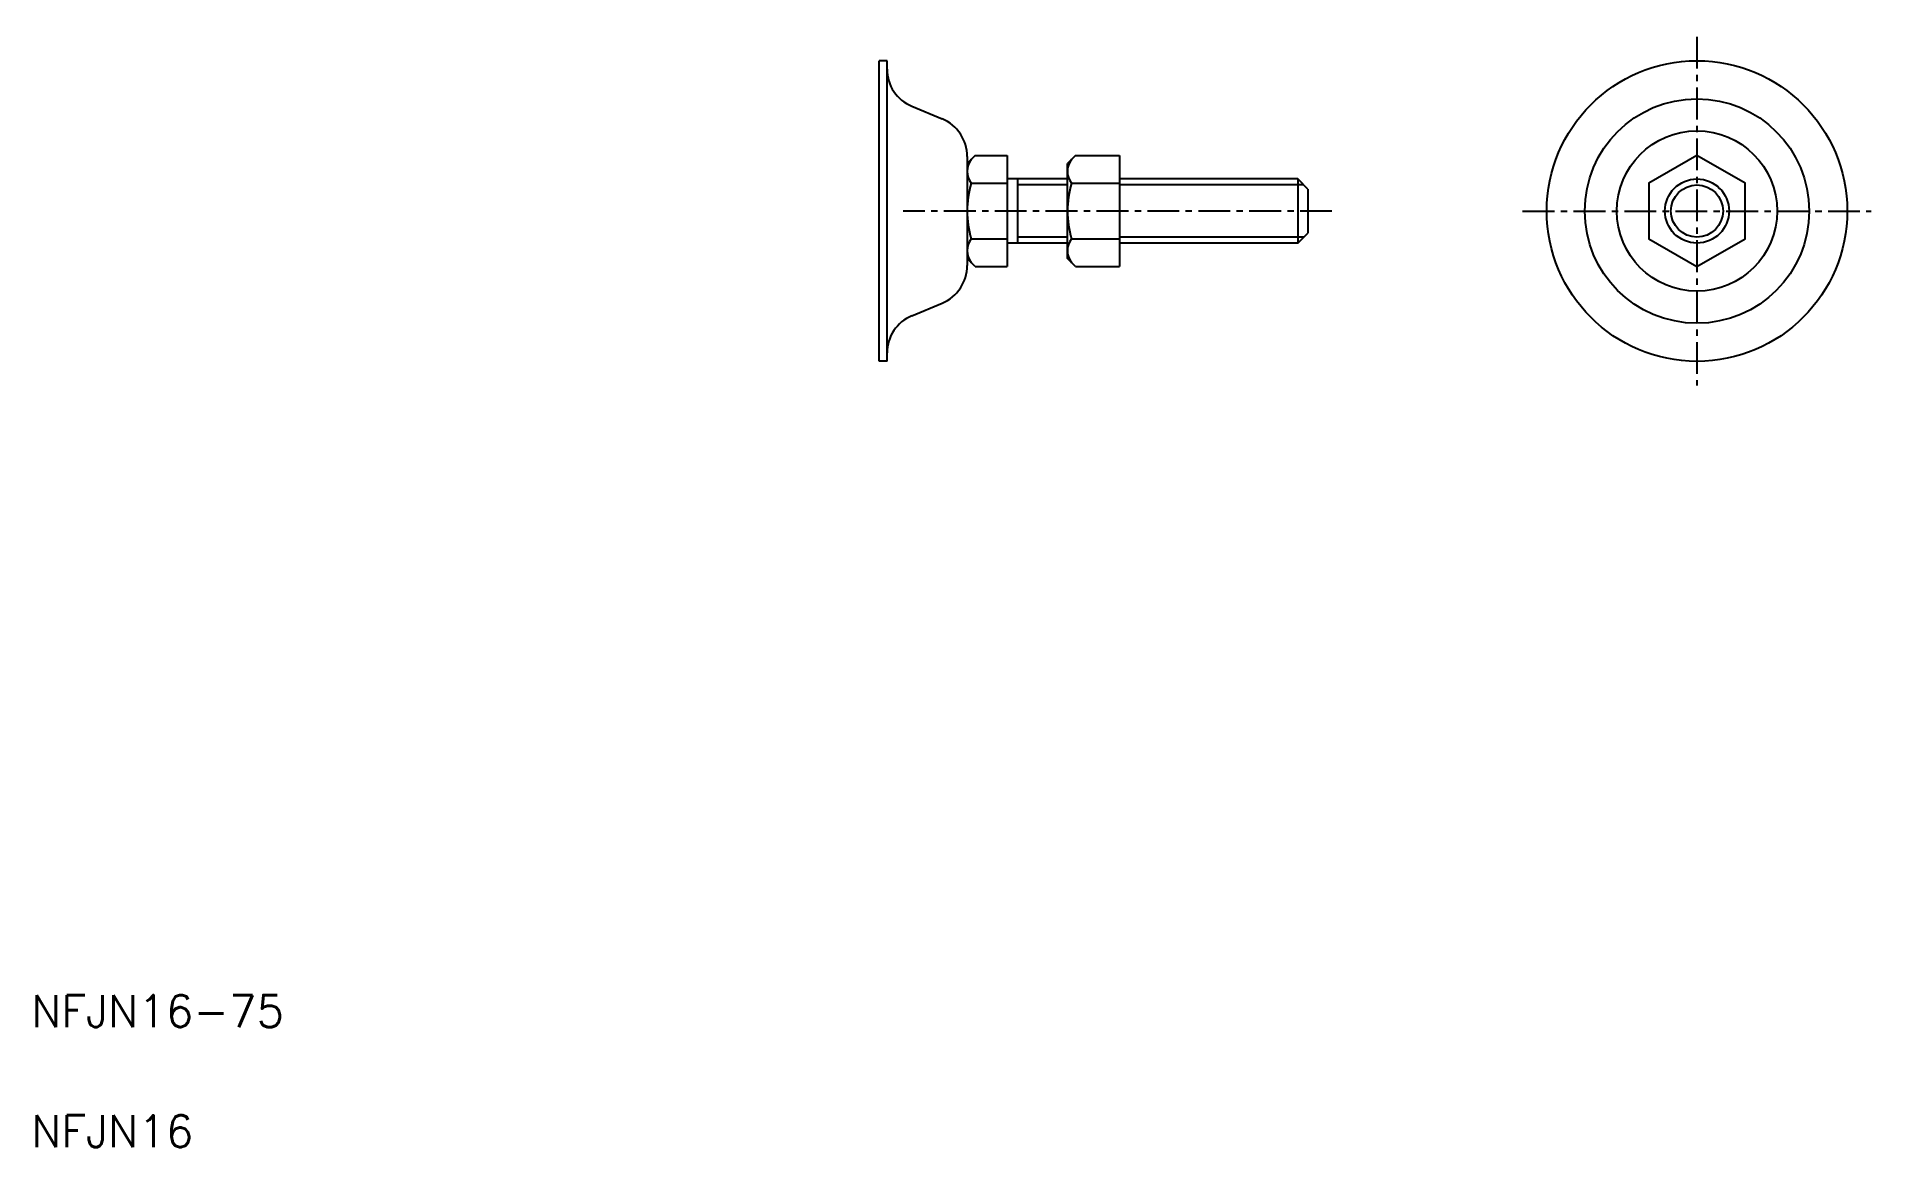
# Model space of a CAD drawing. Extents: x 21 to 479, y 20 to 297.
import ezdxf

# ---------------------------------------------------------------- set-up
doc = ezdxf.new("R2010")
doc.units = 0
doc.header["$LTSCALE"] = 0.25
doc.linetypes.add('CENTER', pattern=[50.8, 31.75, -6.35, 6.35, -6.35])
doc.layers.get('0').update_dxf_attribs({"linetype": 'CONTINUOUS'})
doc.layers.add('CENTER', color=1, linetype='CENTER')
doc.styles.get("Standard").update_dxf_attribs({"font": 'txt', "bigfont": 'BIGFONT'})

msp = doc.modelspace()

# ---------------------------------------------------------------- linework, layer by layer
at = {"color": 7, "linetype": 'CONTINUOUS'}
for p, q in [((231.55, 216.13), (231.55, 291.13)), ((233.55, 291.13), (231.55, 291.13)), ((233.55, 216.13), (233.55, 291.13)), ((239.7, 279.76), (247.27, 276.61)), ((255.55, 267.47), (253.55, 265.47)), ((253.55, 267.19), (253.55, 240.03)), ((255.55, 267.47), (263.55, 267.47)), ((263.55, 267.47), (263.55, 239.76)), ((280.55, 267.47), (278.55, 265.47)), ((280.55, 267.47), (291.55, 267.47)), ((291.55, 267.47), (291.55, 239.76)), ((278.55, 261.61), (263.55, 261.61)), ((266.05, 261.61), (266.05, 245.61)), ((278.55, 241.76), (278.55, 265.47)), ((324.92, 261.61), (324.92, 261.61)), ((336.05, 261.61), (336.05, 245.61)), ((338.55, 259.11), (336.05, 261.61)), ((254.55, 260.54), (263.55, 260.54)), ((279.55, 260.54), (291.55, 260.54)), ((338.55, 259.11), (338.55, 248.11)), ((336.05, 245.61), (338.55, 248.11)), ((254.55, 246.69), (263.55, 246.69)), ((278.55, 245.61), (263.55, 245.61)), ((279.55, 246.69), (291.55, 246.69)), ((336.05, 245.61), (291.55, 245.61)), ((255.55, 239.76), (253.55, 241.76)), ((255.55, 239.76), (263.55, 239.76)), ((280.55, 239.76), (278.55, 241.76)), ((280.55, 239.76), (291.55, 239.76)), ((239.7, 227.46), (247.27, 230.62)), ((233.55, 216.13), (231.55, 216.13))]:
    msp.add_line(p, q, dxfattribs=at)
at = {"linetype": 'CONTINUOUS'}
for p, q in [((336.05, 261.61), (291.55, 261.61)), ((313.8, 261.61), (313.8, 261.61))]:
    msp.add_line(p, q, dxfattribs=at)
at = {"color": 3, "linetype": 'CONTINUOUS'}
for p, q in [((278.55, 260.11), (266.05, 260.11)), ((337.55, 260.11), (291.55, 260.11)), ((278.55, 247.11), (266.05, 247.11)), ((337.55, 247.11), (291.55, 247.11))]:
    msp.add_line(p, q, dxfattribs=at)
at = {"color": 7, "linetype": 'CONTINUOUS'}
msp.add_lwpolyline([(435.62, 239.76), (447.62, 246.69), (447.62, 260.54), (435.62, 267.47), (423.62, 260.54), (423.62, 246.69), (435.62, 239.76)], dxfattribs=at)
for radius in [37.5, 28, 20, 8]:
    msp.add_circle((435.62, 253.61), radius, dxfattribs=at)
at = {"color": 3, "linetype": 'CONTINUOUS'}
msp.add_circle((435.62, 253.61), 6.5, dxfattribs=at)
at = {"color": 7, "linetype": 'CONTINUOUS'}
for centre, radius, start, end in [((243.55, 288.99), 10, 180, 247.3842), ((243.35, 267.19), 10.2, 0, 67.3842), ((258.32, 263.51), 4.79, 141.809, 218.191), ((283.32, 263.51), 4.79, 141.809, 218.191), ((278.05, 253.61), 24.5, 163.574, 196.426), ((303.05, 253.61), 24.5, 163.574, 196.426), ((258.32, 243.72), 4.79, 141.809, 218.191), ((283.32, 243.72), 4.79, 141.809, 218.191), ((243.35, 240.03), 10.2, 292.6158, 0), ((243.55, 218.23), 10, 112.6158, 180)]:
    msp.add_arc(centre, radius, start, end, dxfattribs=at)
at = {"layer": 'CENTER', "color": 1, "linetype": 'CENTER'}
for p, q in [((435.62, 297.11), (435.62, 210.11)), ((344.55, 253.61), (237.55, 253.61)), ((392.12, 253.61), (479.12, 253.61))]:
    msp.add_line(p, q, dxfattribs=at)

# ---------------------------------------------------------------- texts
at = {"color": 7, "linetype": 'CONTINUOUS'}
for s, p in [('NFJN16-75', (20, 50)), ('NFJN16', (20, 20))]:
    msp.add_text(s, height=8, dxfattribs=at).set_placement(p)

doc.saveas('drawing.dxf')
